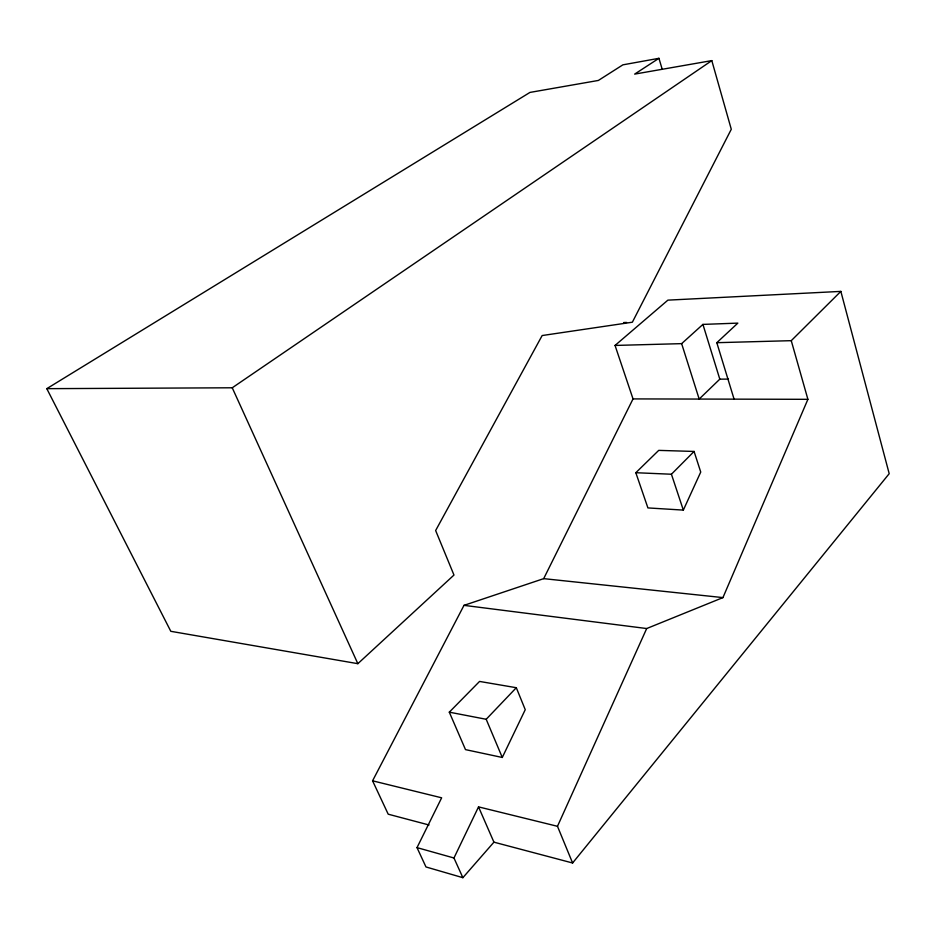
<?xml version="1.0" encoding="UTF-8"?>
<svg xmlns="http://www.w3.org/2000/svg" width="936" height="936" viewBox="0 0 936 936"><rect width="100%" height="100%" fill="white"/><g stroke="black" fill="none" stroke-linecap="round" stroke-linejoin="round"><path stroke-width="1.4" d="M429.016 824.99L388.206 814.191L372.575 780.811L463.999 605.358L646.694 628.536L722.943 597.601L807.897 399.321L791.259 340.669L840.856 291.389L889.2 473.686L572.598 862.992L493.927 842.166L478.53 806.879L557.482 826.301L572.598 862.992M557.482 826.301L646.694 628.536M683.338 510.097L700.736 472.06L694.079 451.445L658.722 450.38L635.825 472.715L647.911 507.92L683.338 510.097L671.428 474.236L694.079 451.445M493.927 842.166L462.875 877.687L453.96 857.996L478.53 806.879M502.281 757.47L525.248 709.687L516.309 687.714L479.56 681.431L449.303 712.167L465.496 749.619L502.281 757.47L486.193 719.281L449.303 712.167M462.875 877.687L425.974 866.958L417.011 847.618L441.652 797.811L372.575 780.811M463.999 605.358L543.687 578.647L633.028 398.911L615.046 345.442L667.894 300.14L840.856 291.389M486.193 719.281L516.309 687.714M728.465 379.092L719.807 379.162L699.18 399.064L681.642 343.641L702.924 324.406L737.837 323.119L716.812 342.693L734.081 399.145M658.944 58.313L622.885 64.841L598.373 80.449L529.963 92.418L46.8 388.662L170.808 631.309L357.856 663.683L453.972 575.043L435.638 530.536L542.155 335.544L632.373 322.206L731.285 129.273L711.805 60.606L634.655 74.108L658.944 58.313L662.22 69.322M46.8 388.662L232.245 387.785L711.805 60.606M623.657 322.546L626.558 322.44M615.046 345.442L681.642 343.641M716.812 342.693L791.259 340.669M633.028 398.911L807.897 399.321M635.825 472.715L671.428 474.236M543.687 578.647L722.943 597.601M417.011 847.618L453.96 857.996M232.245 387.785L357.856 663.683M702.924 324.406L719.807 379.162"/></g></svg>
